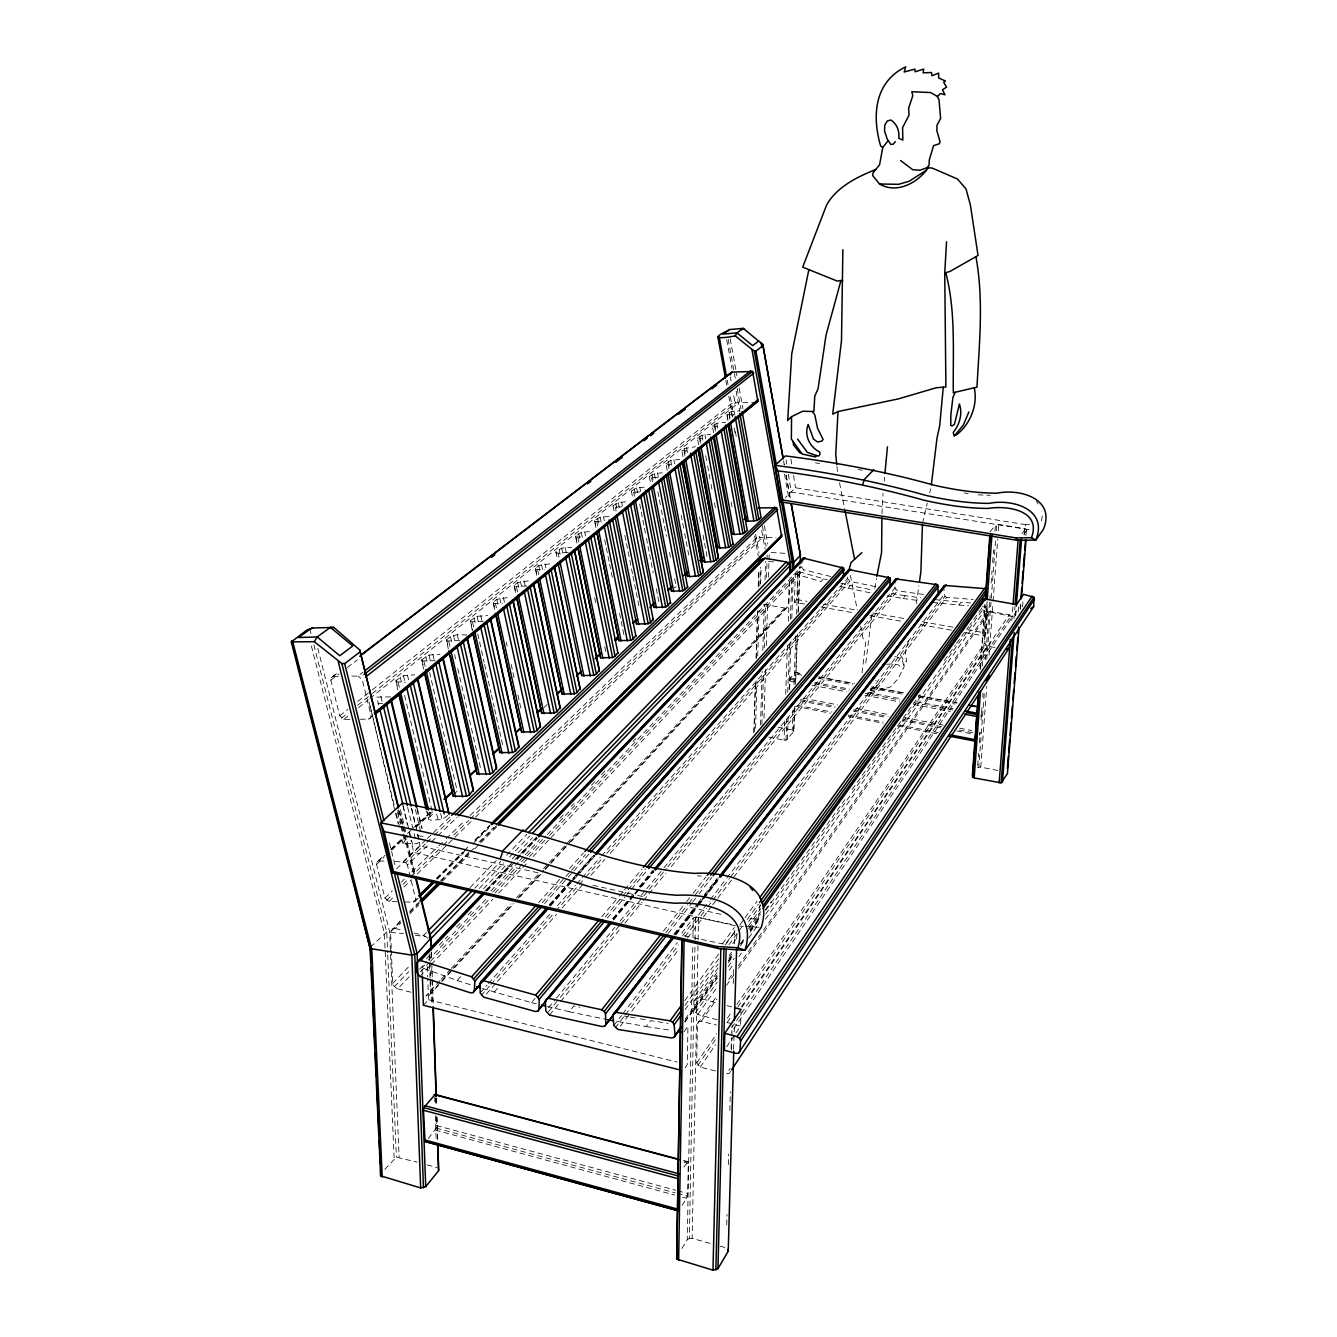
<?xml version="1.0" encoding="UTF-8"?>
<svg xmlns="http://www.w3.org/2000/svg" width="1337" height="1337" viewBox="0 0 1337 1337"><rect width="100%" height="100%" fill="white"/><g stroke="black" fill="none" stroke-linecap="round" stroke-linejoin="round"><path stroke-width="0.75" stroke-dasharray="5 3.75" d="M881.969 513.776L883.038 493.403M536.722 575.361L535.452 568.275L538.761 565.618L551.596 563.596M682.154 1205.289L686.6 1198.27L687.703 1193.506L688.271 1163.34L687.97 1161.719L683.959 1160.65M681.903 1248.44L687.235 1239.767L692.783 945.058M692.934 936.752L693.285 918.068L695.524 916.981L732.86 924.753M687.235 1239.767L689.324 1238.48L695.039 942.033M695.073 939.944L695.524 916.981M710.114 1243.377L692.165 1238.396L698.064 941.983M698.098 939.894L698.549 916.931M715.412 1070.937L700.254 1067.127L696.694 1062.948L697.479 1023.724L698.683 1021.752L701.206 1021.301L716.515 1025.028M923.533 594.464L897.461 590.787L894.954 587.946L895.071 582.38M731.155 1048.643L731.439 1038.281M726.71 1224.909L726.994 1214.497M728.347 1164.56L728.632 1154.149M729.835 1110.445L730.336 1091.711M731.473 1050.08L731.807 1037.596M731.874 1035.523L732.158 1025.111M733.278 983.48L733.679 968.924M734.364 943.939L734.815 927.293M733.578 1049.311L734.514 1023.975M736.637 938.942L737.122 930.184M740.598 1024.259L740.982 1011.257M753.851 732.893L755.355 682.873M756.09 657.871L757.461 612.012M758.213 587.01L758.714 570.347M754.051 731.707L755.606 679.547M756.241 658.673L757.678 610.691M758.413 585.656L758.915 568.96M755.539 728.264L756.959 680.767M757.711 655.999L759.082 610.574M759.834 585.807L760.385 567.222M760.619 583.768L761.121 567.189M760.502 725.038L762.174 671.174M762.825 650.467L764.246 604.892M765.015 580.041L765.6 561.406M761.873 724.453L763.494 672.678M764.279 647.81L765.65 604.324M766.485 577.4L767.204 554.604M763.995 718.22L765.566 668.45M766.302 645.654L767.672 602.118M768.474 577.233L769.26 552.348M570.632 842.043L787.192 607.416L788.412 605.377L789.382 578.353M794.746 706.705L793.81 731.59L786.006 740.146L784.067 740.163L784.802 719.323M785.705 694.304L787.493 644.267M788.312 621.337L789.883 577.567M786.006 740.146L786.758 719.273M787.744 692.148L789.482 644.167M790.384 619.131L791.888 577.4M787.376 739.545L788.295 714.51M789.198 689.474L790.952 641.476M791.788 618.53L793.376 574.709M789.448 689.29L790.485 677.926L795.164 672.444L801.314 673.597M804.54 604.073L794.345 602.268L795.381 574.008L797.888 571.367L827.336 579.807M794.345 602.268L796.835 599.544L797.888 571.367M793.81 731.59L792.273 730.035L793.042 709.362M793.977 684.544L795.816 634.908M796.601 614.218L798.206 570.799M793.643 730.704L794.496 707.925M795.331 684.293L797.303 633.354M798.072 612.647L799.793 567.072M795.766 679.748L797.47 634.139M798.339 611.327L800.044 565.701M515.48 592.492L514.227 585.355L517.653 582.581L530.739 580.525M717.217 1019.78L697.78 1014.499L694.321 1010.22L694.856 1000.327L696.142 998.388L698.683 998.004L716.833 1002.884M494.54 609.371L493.286 602.202L496.846 599.327L510.166 597.238M980.155 668.567L984.834 604.374M980.506 669.453L985.168 605.21M983.999 635.944L986.104 607.048L988.11 604.224L986.004 633.053L983.999 635.944L963.609 632.317M982.361 665.976L987.074 601.7M994.995 647.476L987.258 646.089L984.801 643.13L986.973 613.416L989.815 611.377L1009.301 614.753L1011.775 617.744L731.606 1032.064M981.091 716.732L981.659 709.045M977.681 765.7L978.6 753.266M979.352 742.887L980.121 732.509M981.04 720.058L981.96 707.607M982.712 697.229L983.029 693.084M985.469 659.876L990.199 595.567M991.118 583.116L992.037 570.665M992.656 562.359L993.575 549.908M994.945 531.24L995.396 525.006L998.789 524.505L1024.777 528.683L1026.799 530.07L1026.465 534.232M977.531 767.789L978.818 767.154L984.483 690.427M986.79 659.308L995.664 539.028M996.282 530.722L996.733 524.505M997.903 770.513L980.773 767.137L986.79 686.265M989.096 655.147L992.94 603.305M993.09 601.232L997.72 539.028M998.338 530.722L998.789 524.505M1011.808 620.719L1012.945 606.162M875.417 586.575L849.797 581.344L847.474 578.403L847.909 572.921M1014.014 618.63L1015 606.146M1015.502 615.989L1016.17 607.683M1015.702 615.421L1016.555 604.575M1018.192 611.878L1018.694 605.628M1024.292 534.934L1024.777 528.683M1020.131 608.352L1020.449 604.19M1025.914 535.519L1026.415 529.285M1020.499 609.187L1020.833 605.026M1022.538 606.864L1023.106 599.711M884.192 481.253L884.576 477.209M472.095 629.844L470.407 620.585L477.058 616.34L487.687 615.488M871.891 614.569L865.841 662.517L866.393 666.511M874.899 588.447L876.387 578.453M862.031 672.879L865.724 641.643L863.033 638.551L860.593 626.301M760.051 904.915L758.346 919.204L746.831 918.552M830.762 576.531L803.637 569.763L801.448 566.738L802.1 561.339M447.795 815.47L442.046 819.531L430.982 820.133L428.592 819.364L427.339 811.743M448.296 649.047L446.625 639.738L450.469 636.629L457.321 634.64L466.68 634.975M428.325 1138.556L436.213 1128.094L436.213 1115.726M916.346 603.472L918.903 585.623M417.829 834.121L419.768 842.143L416.559 843.731L402.888 843.513L405.913 839.268M979.971 732.108L979.269 735.283M423.528 669.035L421.857 659.659L428.976 655.063L439.973 654.228M1041.523 520.895L1042.71 513.826M350.043 719.323L343.876 719.373L339.698 715.847L330.824 680.149L331.275 677.675L337.893 672.611M1029.54 524.622L1025.746 524.672L1024.844 529.686L1021.518 534.248M397.724 689.875L396.036 680.416L403.423 675.636L414.62 674.817M397.056 901.74L389 901.522L384.922 898.063L376.549 864.32L377.001 862.014L384.621 854.895M405.128 901.974L413.183 902.208L415.172 901.188L415.64 898.899L410.793 878.944M369.129 702.059L394.983 811.041M922.513 523.319L927.276 503.08M929.666 492.969L930.619 488.924M908.291 640.791L905.366 652.523L906.653 661.715L903.996 661.631L901.522 656.3L899.099 654.294M869.785 692.666L890.459 687.001L898.063 678.728L904.096 666.879L903.996 661.631M391.24 948.251L390.554 931.705L400.816 920.224M440.007 980.606L425.834 995.931L429.077 995.396L440.408 982.11M730.537 1071.422L729.317 1073.377L726.793 1073.778L730.236 1068.564M683.926 1167.017L687.97 1161.719M726.659 1046.754L734.765 1034.721M735.918 1033L740.548 1026.114L734.715 1024.526M731.673 1027.785L1011.073 615.872M742.068 1007.179L1009.301 614.753M700.254 1067.127L715.546 1044.698M741.417 1006.728L987.258 646.089M697.797 1065.472L715.479 1039.618M727.278 1022.387L731.991 1015.485M737.89 1006.878L985.519 644.986M696.694 1062.948L716.766 1033.702M727.395 1018.209L732.108 1011.34M736.837 1004.455L984.801 643.13M685.129 1067.695L687.235 1064.653L687.937 1026.248L683.692 1032.197M697.479 1023.724L716.682 996.232M728.715 979.469L733.495 972.417M738.325 965.849L987.943 611.861M701.206 1021.301L716.833 999.09M726.459 985.436L733.679 975.191M738.475 968.356L989.815 611.377M697.78 1014.499L717.133 987.241M729.233 970.211L734.063 963.409M738.91 956.59L741.316 953.181M765.516 919.121L984.433 610.875L1015.568 617.226M695.357 1012.777L717.184 982.16M728.08 966.868L734.147 958.362M748.703 937.956L758.397 924.335M765.666 914.14L982.695 609.705L982.043 607.834L969.91 624.814M684.995 1022.053L716.548 977.965M728.682 961.002L733.545 954.217M740.815 944.039L743.255 940.646M750.525 930.485L759.032 918.603M765.098 910.129L771.165 901.656M694.321 1010.22L717.384 977.965M728.314 962.673L733.177 955.888M740.447 945.71L744.091 940.613M750.174 932.123L758.664 920.24M765.951 910.046L844.867 799.693M852.137 789.498L920.123 694.421M944.407 660.461L955.337 645.186M956.557 643.481L968.69 626.501M698.683 998.004L716.933 972.601M729.1 955.671L731.54 952.278M748.57 928.58L760.72 911.633M685.029 1019.346L716.649 975.258M728.815 958.295L732.459 953.197M749.489 929.466L760.435 914.19M684.728 1021.602L717.484 975.876M728.398 960.618L733.261 953.849M740.531 943.688L744.174 938.607M750.241 930.134L759.934 916.58M694.856 1000.327L718.086 967.904M748.553 925.756L760.753 908.642M685.096 1009.636L718.053 964.01M732.693 943.721L737.573 936.97M748.57 921.761L760.77 904.865M684.962 1005.424L719.189 958.194M728.966 944.707L737.523 932.892M738.743 931.204L742.403 926.14M747.299 919.405L758.296 904.213M734.765 931.421L726.292 943.053L724.052 944.189L684.176 935.733L682.087 934.479L681.97 932.808L693.285 918.068M1023.758 534.248L1026.799 530.07M684.828 1000.594L719.139 953.415M725.272 944.992L735.066 931.521M739.963 924.769L757.126 901.188M722.481 943.772L734.364 927.477M617.627 1021.485L646.139 1026.549L650.517 1020.649L668.233 1023.306M932.741 602.385L958.863 605.043L960.952 602.235L970.645 602.937M620.351 1026.114L630.479 1012.811M631.732 1011.156L678.544 949.654M687.402 938.022L711.434 906.453M712.688 904.781L716.498 899.801M717.752 898.146L946.713 597.338L973.202 599.461M615.254 1027.952L624.128 1016.337M625.398 1014.683L678.644 944.975M684.995 936.669L706.538 908.458M707.808 906.787L711.618 901.807M712.888 900.152L729.367 878.576M730.637 876.922L944.908 596.402L943.822 588.982M613.884 1025.462L621.504 1015.518M622.775 1013.847L677.374 942.602M682.455 935.967L709.111 901.171M710.382 899.517L725.623 879.629M726.893 877.974L944.022 594.631M990.099 531.909L995.396 525.006M675.218 934.546L695.591 908.191M696.861 906.553L701.942 899.951M703.212 898.314L718.487 878.559M676.138 933.694L699.067 904.013M700.354 902.358L704.164 897.411M705.451 895.773L718.186 879.278M676.037 934.78L697.713 906.72M698.984 905.065L702.811 900.102M704.081 898.464L719.373 878.643M673.848 934.229L696.828 904.547M698.098 902.893L703.212 896.291M704.482 894.654L717.25 878.158M675.068 933.811L695.507 907.405M696.778 905.751L701.892 899.149M703.162 897.495L718.487 877.674M674.617 935.048L696.259 907.038M697.53 905.4L701.357 900.453M702.627 898.815L719.189 877.39M668.249 933.376L691.296 903.795M692.583 902.157L697.697 895.573M698.984 893.935L711.785 877.49M665.826 932.608L687.619 904.714M688.906 903.077L694.037 896.509M695.324 894.871L709.429 876.821M663.453 931.104L685.296 903.26M686.583 901.623L691.73 895.055M693.017 893.417L705.869 877.039M547.368 1006.46L569.228 1011.725L573.874 1005.976L579.89 1007.229M887.15 595.834L902.893 598.475L905.116 595.717L920.976 597.823M549.524 1015.067L619.649 929.566M624.931 923.115L642.128 902.141M643.465 900.52L665.943 873.094M671.241 866.643L897.461 590.787M548.387 1011.875L559 998.99M560.32 997.369L619.984 924.87M621.304 923.265L642.512 897.478M643.832 895.874L647.81 891.044M649.147 889.423L666.378 868.482M667.698 866.877L895.723 589.751M548.488 1007.747L555.122 999.708M556.459 998.104L614.87 927.326M620.167 920.892L636.094 901.589M641.409 895.155L645.387 890.325M646.724 888.721L662.651 869.418M663.971 867.813L894.954 587.946M612.68 918.686L628.674 899.483M630.011 897.879L634.005 893.066M639.337 886.665L652.673 870.671M613.098 918.753L631.783 896.308M639.788 886.698L653.125 870.671M613.449 919.104L629.476 899.851M634.808 893.434L638.819 888.62M640.156 887.016L653.492 870.972M613.733 919.321L633.738 895.255M635.075 893.651L639.086 888.838M640.423 887.233L653.76 871.172M613.65 919.906L653.994 871.724M607.349 918.001L624.713 897.261M626.05 895.656L630.061 890.877M631.398 889.272L647.442 870.12M482.456 988.528L531.474 1002.616L535.067 998.355M605.277 916.864L621.387 897.679M622.724 896.074L626.752 891.278M628.106 889.69L645.554 868.9M601.667 916.864L617.811 897.712M619.165 896.108L623.192 891.311M624.546 889.723L642.044 868.966M384.839 1169.34L396.37 1157.19L417.111 1162.12M494.138 992.238L499.052 986.639M840.338 586.325L848.059 588.23L850.432 585.522L871.808 589.918M486.367 993.993L495.994 983.046M497.381 981.492L556.576 914.274M562.075 908.024L582.731 884.576M590.987 875.2L604.759 859.574M610.257 853.324L849.797 581.344M481.236 995.43L489.526 986.071M490.896 984.5L554.354 912.703M555.724 911.149L577.801 886.164M579.172 884.609L584.687 878.359M586.074 876.805L601.249 859.624M606.764 853.39L848.143 580.225M480.167 992.906L487.069 985.102M488.456 983.547L551.964 911.867M557.496 905.634L575.445 885.378M576.815 883.824L580.96 879.144M582.347 877.59L600.296 857.335M601.683 855.78L847.474 578.403M549.908 904.18L576.314 874.599M577.701 873.044L592.993 855.931M549.357 905.082L574.325 877.122M575.712 875.568L593.745 855.379M549.641 905.366L574.626 877.39M576.013 875.835L594.063 855.613M550.593 905.249L570.013 883.49M571.4 881.935L575.562 877.273M576.949 875.718L594.982 855.496M550.493 905.951L578.553 874.331M579.94 872.777L595.216 855.647M544.56 903.545L566.855 878.727M568.242 877.172L572.42 872.526M573.824 870.972L589.149 853.892M542.254 902.676L564.582 877.891M565.969 876.353L570.164 871.707M571.551 870.153L585.506 854.661M538.677 902.559L561.039 877.807M569.428 868.532L583.4 853.056M422.275 974.055L422.057 967.804L457.17 980.489L462.201 974.957M823.492 578.854L821.035 581.545L795.381 574.008M423.394 1005.274L428.525 999.708L427.79 978.951M441.828 980.589L451.739 969.86M453.143 968.339L512.556 904.013M518.221 897.896L543.674 870.32M545.095 868.783L567.724 844.282M569.144 842.761L788.412 605.377M429.077 995.396L440.408 983.13M441.828 981.592L453.143 969.325M454.563 967.787L514.01 903.394M519.675 897.261L543.724 871.189M545.145 869.652L549.39 865.056M550.811 863.518L569.211 843.58M441.427 979.068L449.951 969.877M451.354 968.339L510.935 903.946M516.6 897.812L537.875 874.816M543.557 868.682L547.819 864.07M549.223 862.549L784.685 608.017L787.192 607.416M419.918 976.528L429.946 965.916M431.383 964.395L492.952 899.132M498.668 893.049L527.313 862.699M533.028 856.633L803.637 569.763M420.52 971.748L429.11 962.657M430.547 961.136L489.359 898.999M495.091 892.932L522.349 864.137M523.786 862.616L528.082 858.07M529.519 856.549L548.17 836.845M549.607 835.341L802.05 568.576M419.534 969.225L426.72 961.654M428.158 960.15L487.019 898.113M492.768 892.046L515.731 867.847M521.48 861.797L525.792 857.251M527.213 855.747L545.88 836.076M547.318 834.555L801.448 566.738M422.057 967.804L424.631 965.08M391.323 950.306L392.727 983.397L394.365 986.706L397.674 988.879L409.155 976.812M426.386 958.713L432.118 952.679M439.288 945.142L447.912 936.101M456.519 927.042L462.251 921.009M468 914.976L473.733 908.943M490.946 890.843L518.221 862.181M519.658 860.677L523.954 856.148M525.391 854.644L539.747 839.552M559.835 818.445L564.13 813.915M571.317 806.378L574.175 803.353M591.405 785.254L595.7 780.741M601.449 774.691L605.745 770.179M633.019 741.517L635.877 738.492M870.17 688.221L871.056 690.327L879.261 683.608L878.108 681.318L875.551 680.583M484.612 891.428L513.458 861.262M514.895 859.741L536.521 837.129M486.35 890.175L510.884 864.504M516.65 858.471L536.856 837.33M394.365 986.706L408.738 971.648M486.417 890.342L510.884 864.755M516.634 858.738L536.772 837.647M486.902 891.144L515.698 860.961M517.135 859.457L521.447 854.928M522.884 853.424L537.29 838.332M392.727 983.397L410.008 965.364M483.493 888.754L506.539 864.721M512.305 858.722L516.617 854.209M518.071 852.705L532.477 837.681M479.281 888.42L503.832 862.917M509.614 856.917L513.943 852.421M515.397 850.917L529.836 835.909M474.819 888.152L500.857 861.212M506.639 855.229L526.895 834.288M414.186 933.059L423.695 935.332L426.587 932.357M470.106 887.534L496.211 860.66M409.674 911.383L418.531 902.525M440.675 880.398L470.206 850.9M479.064 842.059L493.821 827.319M390.554 931.705L400.883 921.36M409.757 912.502L420.085 902.157M440.775 881.484L468.836 853.424M470.306 851.936L474.752 847.508M480.651 841.608L496.896 825.364M391.958 929.065L395.2 928.48L401.1 922.58M409.941 913.723L418.782 904.882M442.346 881.284L468.869 854.727M474.769 848.828L479.181 844.399M480.651 842.928L496.863 826.701M415.172 901.188L418.13 898.247M437.333 879.128L463.939 852.655M472.797 843.831L489.058 827.653M370.382 947.081L386.727 931.989L403.473 933.594M1025.746 524.672L795.532 487.771L785.337 497.665M436.33 878.342L462.936 851.92M464.407 850.449L468.852 846.037M474.752 840.171L489.543 825.481M413.183 902.208L417.629 897.796M436.865 878.66L466.446 849.246M475.32 840.405L490.127 825.698M538.042 872.81L420.152 846.07L393.78 871.473M386.51 900.386L392.493 894.57M402.955 884.409L408.921 878.61M410.409 877.156L441.778 846.655M443.282 845.218L447.761 840.856M453.728 835.04L468.669 820.534M470.173 819.08L759.951 537.39L776.028 537.524M389 901.522L394.967 895.706M403.908 886.983L411.361 879.713M417.328 873.897L447.16 844.834M448.647 843.38L474 818.662M475.487 817.208L761.789 538.126M384.922 898.063L392.393 890.81M401.367 882.119L404.359 879.211M411.846 871.975L437.266 847.324M438.77 845.886L444.753 840.087M446.24 838.633L464.19 821.236M470.173 815.436L758.864 535.719L759.951 537.39M410.292 876.938L407.384 864.972L429.962 843.296M431.467 841.842L457.07 817.291M395.15 861.312L405.763 862.599L425.367 843.848M426.871 842.41L432.904 836.644M434.408 835.207L452.508 817.893M403.256 861.479L425.901 839.87M427.422 838.416L431.951 834.104M433.455 832.667L450.068 816.807M428.793 817.793L432.77 814.049L404.543 695.173M453.41 794.696L457.237 791.103L429.612 672.511M390.705 849.196L401.384 839.235M407.467 833.536L412.047 829.274M413.568 827.837L430.33 812.177M377.001 862.014L385.039 855.296M391.139 849.597L401.785 839.636M415.489 826.818L430.698 812.578M376.549 864.32L384.17 857.201M391.774 850.065L407.016 835.809M416.158 827.235L432.921 811.559M544.126 707.44L547.167 704.582M360.321 719.239L368.544 719.156L373.391 715.195M568.208 552.331L558.181 553.217L555.908 552.833L555.891 551.83L561.724 548.153L571.701 547.268M576.899 542.989L575.612 535.97L581.261 532.427L589.483 531.608M595.918 527.664L594.631 520.678L600.112 517.235L609.772 516.349M621.538 506.79L615.287 507.107L612.981 505.904L618.312 502.578L625.749 501.793M639.855 491.932L633.688 492.25L631.382 491.114L636.546 487.888L645.921 487.002M657.72 477.426L651.637 477.76L649.331 476.674L654.345 473.565L663.57 472.663M667.18 470.273L665.859 463.371L670.723 460.363L679.831 459.477M683.006 456.652L681.837 450.519L684.343 448.497L695.558 446.708M698.633 444.853L697.329 438.068L701.942 435.244L710.783 434.341M713.64 432.787L712.32 426.002L716.816 423.261L725.54 422.358M727.946 420.42L726.843 414.303L731.222 411.646L739.829 410.76M341.336 718.27L347.871 713.056M357.647 705.234L370.683 694.805M372.321 693.502L735.835 402.788L754.218 402.37M343.876 719.373L348.756 715.462M358.533 707.624L368.293 699.803M369.914 698.499L737.69 403.507M339.698 715.847L347.854 709.345M357.647 701.541L370.7 691.129M372.338 689.825L734.715 401.05L733.278 393.028M351.832 676.154L358.015 676.054L362.945 672.21M330.824 680.149L339.113 673.815M347.403 667.481L357.33 659.893M331.275 677.675L338.228 672.695M368.544 719.156L370.55 718.002L371.017 715.546L362.26 679.614L358.015 676.054M673.932 587.829L676.204 586.793M526.828 586.007L514.177 586.458M483.325 621.421L470.29 621.789M459.694 640.657L446.458 640.991M435.093 660.695L421.64 660.963M390.605 696.911L376.8 697.095L378.739 705.167M382.7 703.346L373.073 704.131M886.799 664.305L893.517 663.804L898.447 664.94L902.976 669.152M726.843 414.303L732.943 414.921M712.32 426.002L720.392 426.536M697.329 438.068L705.468 438.653M681.837 450.519L690.076 451.154M665.859 463.371L668.166 464.424L674.166 464.073M594.698 521.597L603.271 521.631M575.645 536.939L582.731 537.073M535.435 569.328L544.343 569.478M493.203 603.338L502.344 603.589M689.324 1238.48L692.165 1238.396M333.264 676.489L339.448 676.372M395.785 681.786L405.429 682.271M1028.955 529.636L791.22 492.049L788.312 473.983M978.818 767.154L980.773 767.137M418.063 835.742L424.096 836.578M378.956 860.978L387.061 861.145M978.049 494.857L990.333 495.325M739.511 926.073L743.472 926.307M745.444 926.424L759.282 927.226M771.232 552.482L785.036 553.368M768.524 561.54L774.491 561.941M958.863 605.043L968.59 605.761M982.21 606.764L986.104 607.048M697.362 875.785L701.373 876.119M934.881 599.594L960.952 602.235M964.361 493.035L968.272 493.554M902.893 598.475L918.803 600.597M415.356 935.231L425.266 936.602M646.139 1026.549L671.842 1030.409M815.436 462.853L819.514 463.488M858.287 469.538L862.365 470.173M871.056 690.327L874.448 690.861M891.378 593.427L905.116 595.717M796.835 599.544L807.113 601.366M823.575 604.274L856.465 610.107M872.911 613.014L903.762 618.479M922.263 621.755L953.097 627.22M967.503 629.76L986.004 633.053M624.128 1016.003L628.189 1016.722M630.212 1017.073L638.334 1018.51M640.373 1018.861L648.478 1020.298M820.851 606.965L853.474 612.764M869.802 615.655L902.425 621.454M920.775 624.713L951.376 630.145M763.594 604.257L784.685 608.017M894.754 656.634L898.23 657.269L902.375 660.411L904.096 666.879M819.715 677.057L854.493 683.591M872.911 687.051L903.595 692.833M919.956 695.908L956.774 702.827M795.164 672.444L801.715 673.831M818.06 676.906L852.822 683.441M871.223 686.9L903.929 693.051M918.235 695.741L957.091 703.045M801.849 675.185L795.716 674.032L795.582 672.678M818.194 678.277L852.939 684.811M871.323 688.271L904.013 694.421M918.318 697.129L955.103 704.047M790.485 677.926L796.585 679.079M814.885 682.538L849.446 689.073M867.746 692.533L900.286 698.666M916.547 701.741L953.147 708.66M790.017 679.179L796.117 680.332M814.417 683.809L848.995 690.343M865.273 693.418L899.851 699.97M914.09 702.66L952.729 709.98M789.749 681.034L795.849 682.188M812.127 685.279L846.689 691.831M865.006 695.29L899.567 701.841M913.806 704.549L950.406 711.485M803.002 698.181L837.58 704.8M855.897 708.309L888.437 714.56M904.714 717.668L943.354 725.089M959.632 728.197L971.832 730.537M800.713 699.619L835.291 706.254M853.591 709.763L888.169 716.415M902.391 719.139L943.07 726.944M959.348 730.069L973.587 732.81M800.261 700.872L834.84 707.524M853.14 711.05L885.696 717.3M901.974 720.426L940.63 727.846M956.891 730.988L973.169 734.113M797.103 705.318L831.898 712.036M848.276 715.195L883.072 721.913M899.433 725.072L938.323 732.559M795.197 706.27L830.361 713.206M848.393 716.548L883.155 723.267M897.478 726.024L936.669 733.729M778.034 727.244L792.273 730.035M768.742 737.122L784.067 740.163M848.059 588.23L871.44 593.06M569.228 1011.725L607.449 1019.663M592.926 885.261L635.61 894.954M637.649 895.406L645.771 897.261M690.494 907.405L723.016 914.792M735.551 925.856L413.718 852.421L411.011 840.605M395.2 928.48L402.805 930.301M531.474 1002.616L537.441 1004.054M840.806 583.149L850.432 585.522M397.674 988.879L411.763 992.405M428.525 999.708L677.124 1062.113M683.257 1160.783L687.268 1161.853M684.26 1162.271L688.271 1163.34M726.91 1005.608L732.96 1007.229M726.944 1022.421L732.776 1024.008M436.547 1125.537L675.653 1190.248M677.658 1190.799L687.703 1193.506M436.213 1128.094L675.285 1192.888M677.291 1193.44L687.335 1196.164M435.377 1130.099L674.533 1195.011M682.572 1197.183L686.6 1198.27M427.121 1164.895L437.115 1167.669M720.108 1246.134L726.091 1247.805M457.17 980.489L470.791 984.817M944.908 596.402L946.713 597.338M423.695 935.332L427.071 937.538L428.726 940.93M982.695 609.705L984.433 610.875M1036.259 501.358L1038.314 504.049M405.763 862.599L407.384 864.972M734.715 401.05L735.835 402.788M309.766 628.708L311.304 634.774M313.861 644.885L386.727 931.989L387.63 952.83M311.387 645.955L384.387 933.126L394.131 1158.377M317.822 648.395L389.602 931.688L390.471 952.379M389.468 842.878L395 865.039M399.579 811.158L403.072 825.247M403.557 827.269L405.061 833.319M407.05 841.374L415.005 873.596M398.744 810.021L402.236 824.177M402.738 826.199L414.737 874.766M397.841 810.239L401.334 824.344M401.819 826.35L403.323 832.399M403.824 834.405L413.785 874.699M370.115 706.12L394.265 805.392M396.237 813.498L399.679 827.687M395.485 813.08L397.958 823.224M401.902 839.452L402.888 843.513M403.156 806.094L412.548 844.432M400.431 809.67L407.3 837.965M397.507 812.278L400.431 824.294M400.916 826.299L402.37 832.299M402.855 834.305L405.295 844.315M417.294 808.25L422.158 828.489M417.077 809.838L421.456 828.088M415.372 809.503L421.188 833.77M411.562 808.066L417.345 832.115M380.861 696.376L382.8 704.449M407.651 807.414L413.651 831.698M414.136 833.703L415.59 839.72M398.175 682.388L399.629 688.471M429.043 812.027L430.982 820.133M396.036 680.416L397.975 688.505M426.653 811.275L428.592 819.364M440.608 813.448L442.046 819.531M407.401 674.934L408.838 680.984M436.681 814.133L438.118 820.216M403.423 675.636L405.328 683.692M400.231 677.04L402.136 685.112M425.868 656.417L427.74 664.472M424.013 661.531L425.433 667.598M421.857 659.659L423.729 667.715M432.87 654.378L434.742 662.417M428.976 655.063L430.848 663.102M446.625 639.738L448.463 647.777M402.872 805.125L407.384 824.829M409.206 832.717L410.559 838.633M457.321 634.64L458.708 640.757M453.494 635.309L454.881 641.426M450.469 636.629L452.307 644.651M454.597 654.679L455.516 658.706M457.822 668.734L480.752 769.059M448.814 641.509L450.201 647.559M411.646 808.852L415.673 826.483M417.462 834.305L420.152 846.07M477.058 616.34L478.412 622.44M474.117 617.61L475.939 625.749M477.777 633.888L479.147 639.988M479.599 642.027L484.161 662.383M484.612 664.422L485.983 670.522M486.451 672.561L491.013 692.917M491.464 694.939L494.205 707.156M494.657 709.195L496.027 715.295M496.495 717.334L499.236 729.534M499.687 731.573L501.057 737.69M501.509 739.712L503.347 747.851M472.63 622.273L473.983 628.323M470.407 620.585L472.68 630.646M480.802 615.688L482.156 621.789M496.846 599.327L498.634 607.466M506.255 642.044L507.158 646.105M511.185 664.405L512.539 670.505M512.99 672.544L514.327 678.644M517.904 694.922L519.257 701.023M519.709 703.061L521.046 709.162M495.526 603.806L496.411 607.817M493.286 602.202L495.091 610.357M503.38 597.455L504.717 603.555M499.704 598.107L501.041 604.19M516.483 586.876L517.787 592.926M514.227 585.355L515.998 593.511M524.054 580.759L525.374 586.876M520.444 581.394L521.764 587.495M517.653 582.581L519.424 590.72M535.452 568.275L536.755 574.409M545.011 563.846L545.88 567.907M541.468 564.465L542.772 570.565M538.761 565.618L540.482 573.757M537.708 569.729L538.995 575.779M555.891 551.83L557.613 560.002M565.2 547.535L566.487 553.652M561.724 548.153L563.011 554.253M559.083 549.256L560.788 557.412M558.181 553.217L559.016 557.245M575.612 535.97L577.3 544.159M584.67 531.825L585.522 535.903M581.261 532.427L582.514 538.544M594.681 597.672L595.934 603.789M604.742 646.623L605.995 652.74M578.687 533.496L579.94 539.613M577.902 537.29L579.138 543.34M596.92 521.931L597.739 525.976M594.631 520.678L596.269 528.733M603.472 516.65L604.291 520.745M600.112 517.235L601.767 525.408M604.658 539.713L605.895 545.847M606.313 547.886L609.204 562.192M609.622 564.231L610.859 570.364M611.276 572.403L612.513 578.537M619.549 613.265L620.786 619.399M621.204 621.438L622.44 627.571M622.858 629.61L624.095 635.743M597.589 518.288L598.842 524.422M850.349 575.261L857.318 609.973M615.856 503.598L617.46 511.653M615.287 507.107L616.09 511.152M612.981 505.904L614.602 513.976M621.605 502.01L622.424 506.105M618.312 502.578L619.532 508.728M624.83 535.352L626.067 541.502M626.468 543.541L627.688 549.691M628.106 551.746L632.585 574.275M633.003 576.314L634.223 582.464M634.624 584.503L635.86 590.653M636.262 592.709L637.482 598.842M637.899 600.898L639.119 607.048M839.536 482.774L844.683 508.962M636.546 487.888L637.732 493.955M639.704 504.032L640.891 510.082M641.292 512.104L642.479 518.154M642.88 520.177L644.066 526.226M644.467 528.232L646.038 536.304M646.439 538.326L647.626 544.376M648.027 546.382L649.214 552.448M649.598 554.454L650.785 560.504M651.186 562.526L653.158 572.604M656.333 588.748L657.52 594.798M657.904 596.82L659.091 602.87M634.156 488.874L635.342 494.941M633.688 492.25L634.49 496.311M631.382 491.114L632.702 498.032M639.788 487.32L640.573 491.364M657.52 473.014L658.305 477.058M654.345 473.565L655.514 479.632M657.854 491.765L659.024 497.832M659.425 499.854L660.979 507.943M661.364 509.965L662.534 516.032M662.935 518.054L664.105 524.121M664.489 526.143L666.444 536.254M669.57 552.415L670.739 558.482M674.65 578.704L675.82 584.77M652.005 474.518L653.175 480.585M651.637 477.76L652.423 481.821M649.331 476.674L650.651 483.576M668.166 464.424L668.935 468.502M673.865 459.828L674.633 463.872M670.723 460.363L671.893 466.463M681.151 515.163L682.321 521.246M682.706 523.285L684.243 531.407M684.628 533.43L685.797 539.513M686.182 541.552L689.274 557.78M668.433 461.298L669.603 467.382M686.583 447.594L687.736 453.711M699.585 516.901L700.738 523.001M703.028 535.235L704.181 541.351M704.549 543.39L705.702 549.507M706.086 551.546L707.24 557.646M684.343 448.497L685.497 454.613M684.16 451.505L684.928 455.599M727.244 380.376L728.013 384.488M730.286 396.805L733.679 415.272M755.656 534.332L759.065 552.816M725.857 380.226L726.994 386.376M728.765 396.136L732.676 417.127M735.317 431.483L736.453 437.634M754.62 536.02L758.263 555.824M704.967 434.709L705.719 438.803M701.942 435.244L703.078 441.377M705.719 455.716L707.24 463.906M707.624 465.945L708.76 472.095M709.128 474.15L710.649 482.339M711.033 484.378L712.17 490.529M714.443 502.812L715.579 508.946M699.752 436.113L700.889 442.263M699.635 439.004L700.387 443.048M730.169 338.779L736.938 375.747M739.194 388.064L742.954 408.604M764.363 525.658L767.756 544.142M728.164 339.147L735.3 378.137M737.188 388.382L740.949 408.905M762.374 525.859L766.134 546.382M726.693 339.698L731.957 368.427M736.102 391.006L739.862 411.529M761.706 530.538L765.098 549.022M716.816 423.261L718.654 433.355M731.189 502.027L732.292 508.093M714.66 424.113L715.78 430.18M714.626 426.904L715.362 430.965M729.116 412.481L730.219 418.581M729.15 415.172L729.885 419.266M727.077 414.988L727.813 419.066M730.386 376.95L731.105 380.978M734.163 411.127L734.899 415.189M731.222 411.646L731.957 415.707M734.147 427.89L735.25 433.99M783.566 460.78L784.301 464.892L783.499 460.764M786.139 475.17L790.167 497.782M786.056 475.053L790.05 497.498M784.501 474.083L788.914 498.751M790.936 459.026L791.922 465.176M793.56 475.454L795.532 487.771M786.056 459.928L786.691 463.956M836.945 466.58L837.547 472.696M390.554 954.451L399.111 1157.123M387.713 954.919L396.37 1157.19M431.433 952.629L431.717 960.935M431.784 963.024L433.205 1004.622M436.38 1098.229L436.664 1106.551M437.015 1116.963L437.784 1139.843M431.182 952.011L431.45 960.35M431.734 968.673L432.018 977.013M432.102 979.085L432.937 1004.087M436.129 1097.811L436.414 1106.15M436.764 1116.562L437.55 1139.475M435.611 1098.078L435.879 1105.916M429.795 953.749L430.013 959.983M430.079 962.055L431.5 1003.602M434.709 1097.059L434.993 1105.365M435.344 1115.743L436.196 1140.678M429.227 955.47L430.514 992.839M427.355 966.501L427.723 976.879"/><path stroke-width="1.5" d="M533.496 582.982L560.153 707.357L556.911 711.719L554.187 713.005L541.702 713.139L516.884 597.589M946.546 241.796L944.741 273.015L945.894 387.011L936.251 387.747L898.38 398.894L837.998 411.545L832.717 414.169L841.491 340.718L842.862 249.701M495.425 613.382L521.631 731.974L534.299 731.907L537.09 730.57L540.466 726.041L512.94 599.728M840.94 280.586L826.049 335.052L818.077 388.699L814.768 396.136L813.899 411.529L802.785 411.228L791.554 416.643L791.37 439.037L802.1 454.028L815.42 456.936L816.439 455.549L818.545 456.101L820.016 454.396L819.815 452.09C809.821 447.21 803.855 435.294 808.2 424.564L813.464 439.037L817.509 441.962L821.804 441.143L823.107 439.472L817.525 428.208L814.835 414.971L812.595 411.495M546.566 908.174L481.37 981.174L480.25 983.113L480.167 992.906L483.61 997.118L535.385 1011.507L537.825 1011.14L545.797 1001.547M881.919 517.854L881.568 552.649L876.788 576.464M398.242 807.983L359.753 649.999L333.882 627.454L330.389 627.387L317.203 636.947L314.312 641.676L291.282 641.91L307.276 629.777L312.691 628.156M681.87 939.042L676.689 1259.053L712.972 1270.15L717.952 1268.713L728.23 1251.165L733.762 1051.066M676.689 1259.053L682.02 938.641M423.478 1110.262L425.049 1141.48L678.11 1210.737L678.31 1178.766L423.478 1110.262L423.812 1107.671L435.077 1094.502L677.943 1159.045M678.628 1260.49L684.093 939.894M537.825 1011.14L538.978 1009.218L539.195 999.374L535.719 995.112L483.76 980.79L481.37 981.174M712.972 1270.15L720.86 948.401M715.847 1270.066L723.952 948.334M717.952 1268.713L726.125 949.32M724.788 1033.267L724.353 1050.197L735.968 1053.406L738.609 1053.055L739.946 1051.099L740.598 1041.022L739.545 1038.398L737.038 1036.626L724.788 1033.267L741.032 1009.402L734.982 1007.78M734.397 1020.148L736.603 948.936M521.631 731.974L496.445 616.474M654.462 869.067L895.957 578.938L937.672 584.754L938.24 594.046L770.129 811.492M758.898 564.08L759.032 559.919L760.586 561.022L759.817 556.911M473.014 633.855L499.72 752.564L512.572 752.53L515.447 751.143L518.99 746.447L490.495 618.012M789.599 572.119L789.816 565.885L788.746 563.412L786.29 561.924L765.015 558.264L762.525 558.899L496.779 824.361M790.033 573.406L790.401 562.977L751.929 349.375L735.283 335.888C717.501 339.431 711.067 337.609 728.665 330.557M792.106 571.133L792.423 562.793L754.285 350.812L751.929 349.375M793.61 568.459L793.844 562.192L783.164 502.762M800.128 563.629L800.445 555.34L791.27 503.949M483.175 892.932L418.28 960.802L417.094 962.64L416.659 972.25L419.918 976.528L470.657 992.873L473.081 992.622L480.016 984.834M837.998 411.545L835.742 454.363L836.745 464.541M922.413 525.257L920.892 571.735L919.472 581.662M499.72 752.564L499.787 751.177M448.764 651.052L476.941 773.956L489.994 773.989L492.935 772.552L496.662 767.655L467.131 636.997M473.081 992.622L474.301 990.784L474.869 981.141L471.593 976.795L420.67 960.534L418.28 960.802M978.199 695.474L972.333 776.229L974.172 777.917L1001.129 782.847L1007.413 773.672L1019.011 627.922M985.135 600.229L989.798 536.053M975.208 741.049L976.712 718.42M972.651 777.198L978.834 692.232M985.62 598.993L990.299 534.767M974.172 777.917L980.539 690.845M987.224 599.628L991.92 535.368M476.941 773.956L477.058 772.519M1006.611 649.548L1009.452 647.543L1009.92 641.576M999.14 782.864L1010.337 639.42M1013.112 604.09L1018.142 539.63M424.481 673.079L453.26 796.2L466.513 796.3L469.538 794.813L473.448 789.699L443.282 658.807M1001.129 782.847L1012.544 637.331M1015.167 604.073L1020.215 539.63M1002.432 782.195L1014.198 632.602M1016.321 605.594L1021.552 539.112M1007.396 768.558L1008.382 756.073M1008.716 751.912L1009.702 739.428M1010.037 735.266L1011.039 722.782M1011.357 718.621L1012.36 706.137M1012.844 699.903L1013.68 689.491M1014.165 683.257L1015 672.845M1015.502 666.611L1016.321 656.2M1016.822 649.966L1017.808 637.482M1018.142 633.32L1018.644 627.07M1020.95 597.94L1021.786 587.545M1022.103 583.383L1023.106 570.899M1023.423 566.738L1024.426 554.253M1024.76 550.092L1025.579 539.68M1021.334 598.775L1025.964 540.482M595.132 853.825L848.978 569.595L889.991 577.885L890.007 587.06L656.434 867.964M943.27 387.212L939.71 425.651L936.986 438.218L931.337 484.88M884.96 473.164L887.45 446.825M291.282 641.91L370.115 948.551L380.627 1175.825L420.67 1187.941L425.718 1186.654L438.603 1170.727L437.918 1144.004M453.26 796.2L425.149 673.764M737.89 947.749C749.723 910.046 702.192 901.656 675.62 903.26C645.236 901.004 615.471 894.202 586.274 885.746C520.143 863.084 452.875 844.9 384.17 831.664L380.677 822.857L402.42 803.153C472.111 816.472 540.599 833.937 607.733 856.816C636.145 864.889 665.091 871.356 694.605 873.379C728.03 871.273 775.059 883.757 761.254 927.343L745.01 950.273L718.905 948.652L392.359 872.827L380.677 822.857C451.405 836.661 520.895 854.661 588.999 878.108C617.828 886.414 647.192 893.099 677.174 895.272C711.083 893.317 758.831 906.085 745.01 950.273L737.89 947.749L716.398 946.429L393.462 871.523L392.359 872.827M738.609 1053.055L1033.702 606.58L1033.936 597.238L1023.524 594.33L1016.555 604.575L983.865 598.775L763.193 905.416M537.975 835.608L803.303 558.097L843.597 568.108L843.246 577.166L832.149 589.617M380.627 1175.825L380.677 1169.892M965.347 710.966L977.548 713.273L976.846 716.498L964.645 714.175M1031.445 537.708C1041.841 510.316 1007.229 505.252 988.377 508.428C966.768 508.411 945.359 505.018 924.318 500.305C876.27 486.852 827.553 477.075 778 470.891L774.992 465.36L785.404 455.917C835.909 462.301 885.712 471.66 934.697 485.381C955.253 489.944 976.16 493.203 997.268 493.169C1020.432 488.406 1056.029 499.002 1043.361 529.419L1035.791 540.081L1017.073 540.315L780.925 501.876L774.992 465.36C826.049 471.894 876.387 481.437 925.889 495.392C946.68 500.038 967.804 503.364 989.146 503.364C1012.56 498.601 1048.559 509.33 1035.791 540.081L1031.445 537.708L1016.036 537.909L782.713 500.005L780.925 501.876M351.748 874.565L370.115 948.551L411.846 955.136L417.144 953.649L430.949 938.056L416.008 877.624M888.203 140.586L882.754 147.538L879.545 164.886L873.145 172.657L872.66 175.598L879.579 184.021C896.926 194.266 918.101 182.751 928.229 167.677M808.868 269.623L791.738 353.904L787.677 420.603L791.554 416.643M730.035 374.945L732.074 372.121L752.614 371.452L757.862 401.284L375.396 714.042M492.016 824.712L781.66 536.471L776.613 507.809L758.43 507.876M849.129 569.144L851.084 562.543L861.847 552.649M862.766 484.295L864.354 479.431L873.83 469.688M500.456 857.936L503.197 850.382L523.218 829.809M968.857 411.946L963.409 424.965L954.15 436.146L953.248 432.436C959.615 424.481 962.774 413.935 959.414 404.025L954.417 424.381L952.011 425.968L950.757 425.35L950.858 414.804L952.913 397.44L955.203 392.276L976.963 387.128C979.302 343.743 983.865 299.889 975.926 256.687L978.032 255.451L970.378 204.945L965.999 188.918L957.459 178.991L932.307 168.128L927.393 167.593L919.823 170.25L912.636 169.665L900.62 160.54M681.352 1027.134L674.065 1037.311L671.659 1037.997L617.828 1029.423L613.884 1025.462L612.864 1015.218L672.511 937.12M674.065 1037.311L681.101 1026.682M986.873 588.765L944.524 585.439L911.934 628.256M612.43 1016.153L604.775 1026.047L602.352 1026.582L549.524 1015.067L545.83 1010.973L545.379 1000.945L610.441 921.962M604.775 1026.047L658.055 956.473M895.957 578.938L656.166 867.763M735.283 335.888L736.954 332.88L743.171 328.367L744.525 329.186L740.564 329.52M762.525 558.899L498.383 823.876M848.978 569.595L841.107 578.871M985.971 680.851L989.397 675.636M731.606 1069.901L1009.452 647.543M927.393 167.593L929.081 165.053L929.299 159.955L933.577 145.633L939.46 143.711L939.961 141.354L936.853 130.742L936.936 125.327L940.63 118.408L939.025 99.907L937.438 96.481L930.502 92.537L911.817 91.735L912.787 95.779L908.642 108.13L909.01 115.166L902.575 127.6L902.843 140.101L898.798 138.279C899.667 131.41 896.926 123.806 890.91 120.046L887.417 120.932L884.81 124.909L884.526 130.892L887.233 139.165L890.81 144.413L893.2 144.179L895.322 141.689M982.845 600.313L983.865 598.775M740.598 1041.022L1034.571 599.11M739.545 1038.398L1033.936 597.238M737.038 1036.626L1032.197 596.068M803.303 558.097L785.003 577.668M1033.702 606.58L1030.76 608.536M763.16 908.258L985.77 598.358M675.035 1035.156L674.115 1024.844L681.435 1014.699M761.99 903.177L986.539 592.241M674.115 1024.844L672.745 1022.304L681.302 1010.488M759.516 902.525L985.653 590.453M613.767 1013.062L616.14 1012.376L670.121 1020.816L681.151 1005.641M759.583 897.829L985.051 587.812M612.864 1015.218L617.945 1008.633M620.502 1005.34L644.668 974.055M647.225 970.762L667.581 944.423M670.121 941.131L672.678 937.839M719.757 876.905L722.314 873.613M724.855 870.32L777.031 802.802M779.571 799.509L805.024 766.586M807.581 763.293L831.764 732.007M834.305 728.715L909.394 631.549M616.14 1012.376L673.497 938.073M720.66 876.988L946.262 584.787M719.757 876.036L944.524 585.439M660.612 953.164L673.347 936.702M720.459 875.752L767.588 814.785M605.845 1024.008L605.494 1013.914L666.962 935.031M713.072 875.852L938.457 586.575M605.494 1013.914L604.274 1011.374L663.252 935.883M710.699 875.183L937.672 584.754M546.398 998.906L548.772 998.355L601.767 1009.769L660.879 934.396M707.156 875.401L935.917 583.717M545.379 1000.945L610.775 922.313M538.978 1009.218L545.663 1001.196M548.772 998.355L611.377 923.031M655.331 870.12L897.729 578.386M539.195 999.374L604.675 921.193M648.779 868.532L890.643 579.723M538.126 996.817L602.586 920.073M646.907 867.295L889.991 577.885M535.719 995.112L598.976 920.057M643.381 867.362L888.303 576.748M480.25 983.113L513.558 945.794M516.333 942.685L545.479 910.029M595.45 854.059L659.291 782.546M662.066 779.438L692.599 745.227M695.374 742.119L838.332 581.979M474.301 990.784L484.011 979.887M500.656 961.236L503.431 958.128M508.979 951.911L514.528 945.677M517.302 942.568L520.076 939.46M533.948 923.917L536.722 920.809M542.27 914.592L546.432 909.929M610.24 838.399L615.789 832.182M619.95 827.519L632.418 813.514M644.902 799.526L649.063 794.863M653.225 790.2L668.483 773.087M679.58 760.653L682.355 757.544M687.903 751.327L693.452 745.11M696.226 741.985L705.936 731.105M712.872 723.334L715.646 720.225M721.195 714.008L726.743 707.791M729.517 704.683L743.389 689.123M755.873 675.135L760.034 670.472M764.196 665.809L782.229 645.587M789.164 637.816L793.309 633.153M797.47 628.49L816.89 606.714M823.826 598.943L826.6 595.834M483.76 980.79L547.719 909.076M596.369 854.51L850.767 569.161M474.869 981.141L541.769 906.653M590.536 852.354L844.182 569.946M473.9 978.584L539.463 905.784M588.297 851.569L843.597 568.108M471.593 976.795L535.886 905.65M584.804 851.519L841.976 566.905M417.094 962.64L435.862 943.02M440.191 938.49L483.476 893.2M539.73 834.321L548.387 825.263M551.279 822.238L581.578 790.535M584.47 787.51L636.395 733.161M640.724 728.632L694.104 672.778M696.995 669.753L727.295 638.05M730.186 635.025L782.112 580.676M420.67 960.534L484.011 894.152M538.727 836.828L805.091 557.763M430.18 939.426L476.39 891.428M532.728 832.918L789.816 565.885M429.962 934.546L471.928 891.144M528.349 832.784L788.746 563.412M428.041 930.853L468.652 889.038M525.224 830.778L786.29 561.924M420.002 901.054L437.717 883.356M421.573 900.687L437.817 884.442M421.723 901.923L440.876 882.754M498.333 825.23L765.015 558.264M419.601 896.776L434.375 882.069M418.598 895.974L433.372 881.284M491.013 824.01L782.145 534.716M420.587 894.837L433.907 881.601M493.086 822.756L543.39 772.736M550.777 765.382L558.181 758.029M565.584 750.675L572.971 743.305M578.888 737.422L587.779 728.598M593.695 722.715L601.082 715.362M606.998 709.479L615.889 700.655M620.318 696.226L630.68 685.931M635.108 681.519L645.47 671.224M648.428 668.283L781.66 536.471M937.438 96.481L940.463 93.523L944.975 94.777L942.468 89.78L946.579 87.139L943.655 82.209L945.493 80.989L938.658 77.981L938.624 73.117L931.939 75.708L931.488 72.532L923.115 72.816L923.75 69.039L915.11 71.78L914.926 69.089L904.196 72.014L905.701 66.85C874.164 82.075 871.941 116.118 880.632 145.95L882.754 147.538M458.574 815.837L777.716 509.497M455.516 815.018L776.613 507.809M451.588 815.369L774.775 507.074M538.009 581.394L562.058 694.003L574.375 693.853L577.016 692.583L580.108 688.405L554.32 566.019M558.014 562.894L581.679 675.569L593.812 675.369L596.402 674.149L599.36 670.121L574.392 549.674M577.734 547.017L600.614 657.787L612.58 657.553L615.104 656.367L617.928 652.473M597.154 533.714L618.897 640.624L630.696 640.356L633.153 639.203L635.844 635.459M615.104 516.901L636.546 624.045L648.178 623.744L650.584 622.624L653.158 619.014M633.37 501.225L654.244 607.433L665.709 607.082L670.522 602.519M651.437 487.637L671.525 591.205L682.823 590.82L687.653 587.361L666.144 474.953M687.251 575.328L689.574 576.615L698.599 575.846L703.295 572.503L682.555 462.535M702.644 560.888L704.967 562.125L713.858 561.356L718.42 558.114L697.897 447.694M717.551 546.9L719.858 548.086L728.632 547.318L733.094 544.176L713.273 436.597M731.991 533.346L734.314 534.482L742.954 533.714L747.299 530.655L727.996 424.581M745.261 516.132L746.247 521.012L748.302 521.296L756.842 520.528L761.071 517.553L742.152 411.612M444.034 799.359L453.176 790.819M469.939 775.159L476.022 769.46M492.785 753.784L498.885 748.102M515.647 732.425L520.21 728.164M536.973 712.487L541.535 708.226M556.777 693.987L562.877 688.288M576.581 675.469L581.16 671.191M596.386 656.952L600.965 652.673M614.669 639.871L617.727 637.014M632.953 622.775L636.011 619.933M651.236 605.694L654.294 602.837M667.999 590.018L672.561 585.756M683.24 575.779L687.803 571.517M699.986 560.119L703.045 557.262M445.923 798.356L452.006 792.657M470.273 775.577L476.356 769.878M493.102 754.218L499.186 748.536M515.932 732.877L520.494 728.598M537.24 712.939L541.803 708.677M557.011 694.438L561.59 690.176M576.799 675.937L581.361 671.659M595.065 658.857L601.149 653.158M614.853 640.356L617.895 637.498M633.12 623.259L637.682 618.998M649.849 607.616L654.411 603.338M668.116 590.519L671.157 587.678M684.862 574.877L687.903 572.019M700.07 560.638L703.112 557.78M744.208 519.358L747.249 516.5M615.739 640.406L618.78 637.548M374.243 712.905L758.346 399.429M374.995 713.874L507.475 605.594M510.717 602.954L639.972 497.314M643.197 494.673L757.862 401.284M365.553 677.04L753.734 373.207M363.898 674.583L752.614 371.452M364.6 670.94L750.742 370.733M491.498 557.312L494.824 554.771M587.578 483.86L590.887 481.32M615.739 462.335L622.357 457.254M643.899 440.792L647.208 438.269M650.517 435.728L653.843 433.205M678.678 414.203L685.313 409.139M711.802 388.883L716.782 385.073M361.09 654.929L730.503 373.09M359.737 656.283L732.074 372.121M314.312 641.676L341.871 663.57L344.662 663.62L359.72 652.189M754.285 350.812L755.923 351.079L763.026 345.681L762.742 344.411L743.171 328.367L729.25 329.587L722.949 334.083L736.954 332.88L752.647 345.598L758.764 341.002M926.457 170.183L909.043 181.297L898.581 184.322L879.579 184.021M975.926 256.687L950.055 271.394L944.741 273.015M876.103 169.331C857.518 176.802 836.845 186.779 826.617 204.945L802.701 267.133L837.263 281.088L842.694 280.302M955.203 392.276L953.331 392.811C952.746 352.884 955.972 311.521 945.777 272.698M954.902 435.244L956.49 434.843C970.411 424.046 977.999 405.061 974.255 387.68M333.882 627.454L311.772 628.006L298.452 637.532L317.203 636.947L339.782 655.732L352.751 645.988L330.389 627.387M786.423 562.727L793.844 562.192L800.445 555.34L791.153 503.614M677.775 1031.295L681.72 1031.897M607.449 1019.663L613.549 1020.749M969.041 705.134L977.23 706.671M971.397 705.735L975.492 706.504M966.969 712.671L977.13 714.593M950.607 734.932L975.158 739.679M948.936 736.102L975.509 741.233M541.418 1005.023L545.396 1005.976M679.012 1069.7L423.394 1005.274L422.358 976.127M801.448 453.126L799.676 452.658L793.51 444.987L793.175 441.561M434.157 1094.552L679.229 1159.714M424.681 1105.649L679.447 1173.919M423.812 1107.671L678.695 1176.075M424.564 1139.893L677.809 1209.133M425.049 1141.48L678.11 1210.737M476.624 986.673L480.518 987.909M816.439 455.549L807.364 452.374L797.587 439.138M429.227 937.137L430.949 938.056L431.299 948.468M670.121 1020.816L672.745 1022.304M601.767 1009.769L604.274 1011.374M716.398 946.429L718.905 948.652M750.191 887.25L752.714 890.475M1016.036 537.909L1017.073 540.315M435.077 1094.502L435.544 1096.123M732.86 543.307L733.094 544.176M292.887 642.328L371.786 949.487L382.248 1177.128M291.7 640.891L316.033 735.567M317.07 739.595L341.386 834.271M342.422 838.299L350.712 870.537M341.871 663.57L381.864 823.358M394.014 871.908L414.771 954.835L423.461 1187.858M338.244 661.598L411.846 955.136L420.67 1187.941M344.662 663.62L383.92 820.717M397.005 873.094L417.144 953.649L425.718 1186.654M718.42 558.114L698.081 448.965M359.753 649.999L398.593 807.13M415.239 876.788L430.748 939.51L431.099 949.922M380.042 710.081L402.838 804.322M391.089 698.933L416.81 806.211M390.822 700.354L416.592 807.799M386.493 703.864L411.077 806.061M383.669 707.357L407.367 805.626M400.599 692.516L428.559 810.005M399.412 694.555L426.854 809.721M398.677 693.936L426.185 809.253M409.924 683.591L440.124 811.409M406.866 688.354L435.712 810.072M417.963 679.43L449.115 814.216L417.278 678.778M413.133 682.171L444.202 813.932M425.901 669.603L455.616 796.919M384.17 831.664L393.462 871.523M438.67 661.347L469.538 794.813M436.029 664.74L466.513 796.3M432.57 667.447L462.652 796.969M450.302 655.832L476.59 770.496M442.647 658.088L473.331 791.203M457.221 647.392L486.217 774.641M451.121 651.587L479.298 774.624M466.997 638.234L496.579 769.076M463.187 641.359L492.935 772.552M460.613 644.701L489.994 773.989M474.902 632.351L502.06 753.199M473.582 634.657L499.336 749.171M486.718 622.156L515.447 751.143M483.777 623.443L512.572 752.53M480.451 626.117L508.879 753.182M703.295 572.503L682.371 461.75M497.748 613.867L523.937 732.576M490.395 619.165L518.94 747.818M509.347 603.706L537.09 730.57M506.489 604.942L534.299 731.907M503.23 607.616L530.672 732.542M518.221 594.932L543.992 713.707M516.784 598.525L541.702 713.139M512.89 600.865L540.466 727.361M527.263 588.029L554.187 713.005M524.071 590.687L550.627 713.64M538.059 580.525L562.058 694.003M533.463 584.085L560.17 708.61M530.07 586.826L556.911 711.719M548.337 570.866L574.375 693.853M545.195 573.523L570.866 694.455M539.429 577.785L564.331 694.538M554.337 567.072L580.158 689.608M551.061 569.712L577.016 692.583M569.044 556.376L593.812 675.369M565.551 556.977L590.386 675.97M559.869 561.273L583.935 676.087M578.136 548.254L600.614 657.787M574.442 550.677L599.427 671.274M571.283 553.234L596.402 674.149M588.18 538.427L612.58 657.553M585.155 541.05L609.204 658.138M579.556 545.362L602.853 658.272M598.558 530.004L621.103 641.075M597.087 532.761L618.897 640.624M593.762 533.914L618.028 653.592M590.77 537.34L615.104 656.367M607.048 523.068L630.696 640.356M604.09 525.675L627.371 640.941M616.909 515.196L638.735 624.479M612.43 518.723L635.961 636.529M609.171 519.993L633.153 639.203M627.721 507.224L650.584 622.624M625.265 508.244L648.178 623.744M622.34 510.851L644.919 624.312M845.084 510.968L854.594 559.317M635.292 500.356L656.417 607.834M630.446 504.016L653.308 620.034M687.469 586.408L687.653 587.361M648.512 489.309L670.689 603.505M645.52 490.361L668.065 606.012M643.515 493.386L665.709 607.082M640.657 495.994L662.517 607.65M658.506 481.487L679.681 591.372M653.208 485.883L673.681 591.572M669.72 472.579L689.574 576.615M667.798 473.549L687.435 576.247M663.653 477.927L685.112 589.784M661.314 478.897L682.823 590.82M679.998 464.624L700.839 574.843M677.709 465.56L698.599 575.846M674.934 468.151L695.491 576.397M685.697 459.694L704.967 562.125M683.775 460.73L702.844 561.774M699.234 448.33L717.768 547.769M695.792 451.756L716.047 560.37M693.552 452.658L713.858 561.356M690.46 453.21L710.799 561.891M719.289 337.275L726.492 376.282M717.802 336.757L725.473 378.187M708.894 440.14L728.632 547.318M706.22 442.697L725.64 547.852M701.123 447.093L719.858 548.086M716.114 435.026L734.314 534.482M714.376 436.848L732.225 534.182M710.716 437.232L730.787 546.365M730.62 423.344L748.302 521.296M728.916 425.183L746.247 521.012M729.066 426.536L731.272 438.753M732.007 442.814L733.846 453.009M734.581 457.07L744.525 512.071M725.54 425.149L745.06 532.778M723.768 428.041L742.954 533.714M721.128 430.598L739.996 534.232M755.923 351.079L776.162 463.805M739.896 413.451L758.898 519.625M738.158 416.325L756.842 520.528M735.216 416.843L753.934 521.029M763.026 345.681L783.198 458.725L762.742 344.411M761.004 342.523L761.739 346.634M671.358 590.235L671.525 591.205M778 470.891L782.713 500.005M654.094 606.43L654.244 607.433M636.412 623.009L636.546 624.045M728.063 1249.226L728.23 1251.165M370.382 947.081L371.051 961.654M371.352 967.904L372.304 988.728M372.689 997.051L373.658 1017.875M373.942 1024.125L374.995 1047.021M375.296 1053.272L376.349 1076.185M376.633 1082.435L377.686 1105.331M377.987 1111.582L379.039 1134.495M379.324 1140.728L380.393 1163.641M581.628 674.416L581.679 675.569M433.272 1006.711L436.297 1096.156M433.088 1008.248L436.063 1095.738M437.684 1143.636L438.603 1170.727"/></g></svg>
